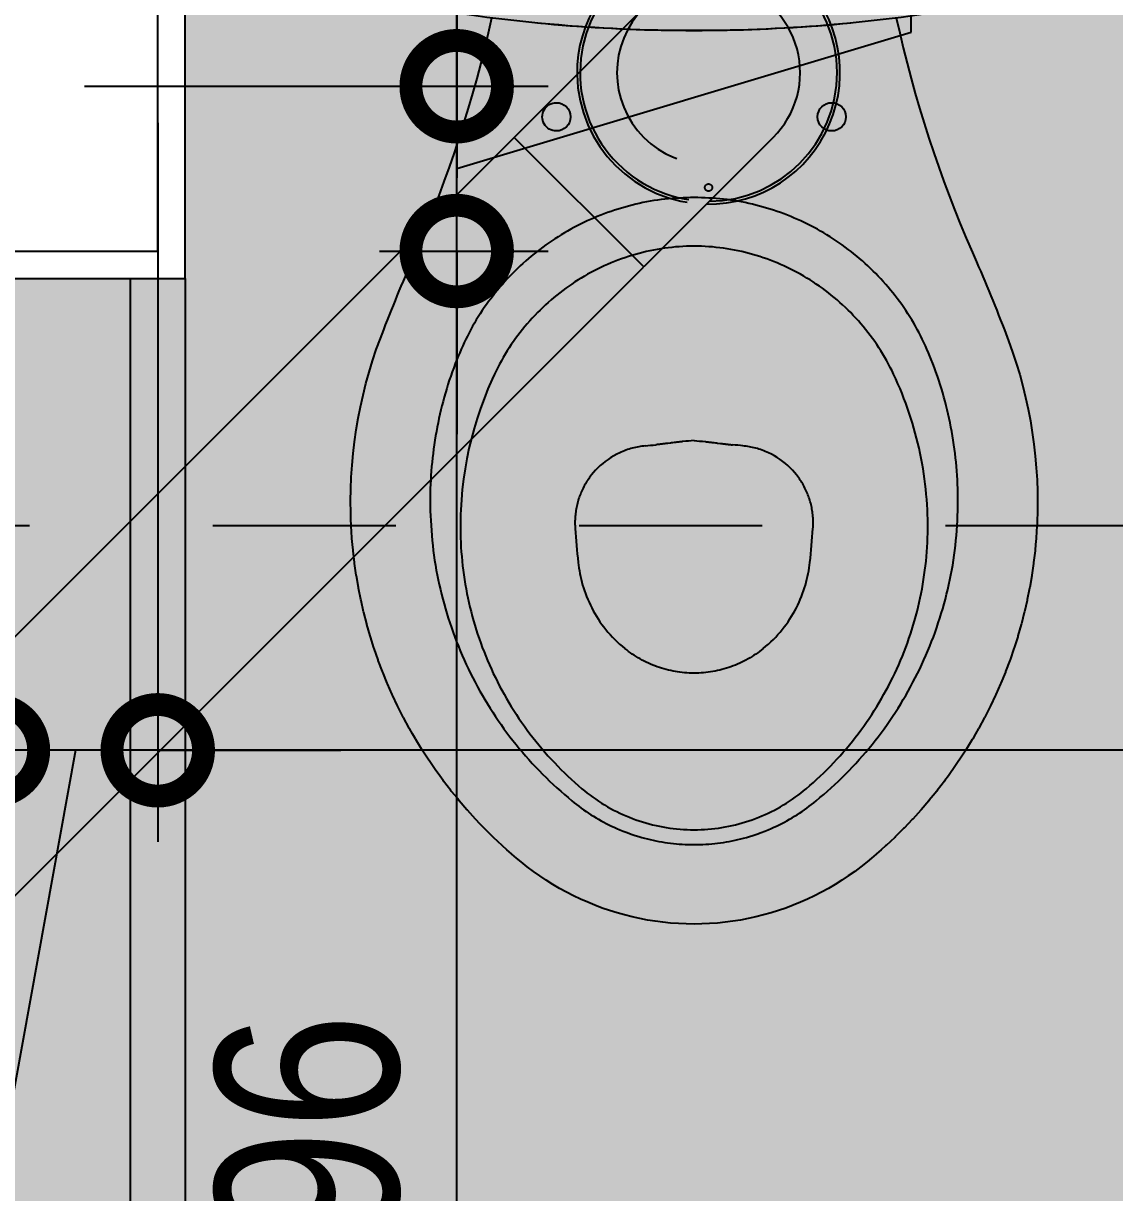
# Model space of a CAD drawing. Header units: metres. Extents: x -23 to 570, y -54 to 184.
# Drawn here: x 6.247 to 6.842, y 51.486 to 52.124 of the extents above; entities that cross this region are included whole.
import ezdxf
from ezdxf.xclip import XClip

# ---------------------------------------------------------------- set-up
doc = ezdxf.new("R2010")
doc.units = ezdxf.units.M
doc.header["$XCLIPFRAME"] = 0
doc.header["$PDMODE"] = 35
for name, pattern in [('DASHEDX2', [1.5, 1, -0.5]), ('PUC$0$DASHEDX2', [1.5, 1, -0.5]), ('PUC$0$HIDDEN2', [0.1875, 0.125, -0.0625])]:
    doc.linetypes.add(name, pattern=pattern)
for name, color, linetype in [('1', 232, 'DASHEDX2'), ('ARQ-DIM', 2, 'Continuous'), ('PUC$0$ARQ-ALV ACAB', 4, 'Continuous'), ('PUC$0$ARQ-ALV OSSO', 5, 'Continuous'), ('PUC$0$ARQ-AUX1', 1, 'Continuous'), ('PUC$0$ARQ-HID', 7, 'Continuous'), ('PUC$0$ARQ-PRJ', 7, 'PUC$0$DASHEDX2')]:
    doc.layers.add(name, color=color, linetype=linetype)
doc.layers.add('PUC$0$ARQ-FORRO', color=9, linetype='Continuous', lineweight=5)
doc.styles.add('Adesa', font='ARIALN.TTF')
doc.dimstyles.new('ADESA 1-0050', dxfattribs={"dimtxt": 0.1, "dimasz": 0.1, "dimexe": 0.05, "dimexo": 0.05, "dimgap": 0.03, "dimtad": 1, "dimdec": 1, "dimlfac": 100, "dimzin": 12, "dimtxsty": 'Adesa', "dimblk": 'DOTSMALL', "dimcen": 1, "dimdle": 0.05, "dimclrd": 1, "dimclre": 1, "dimclrt": 256, "dimazin": 3, "dimtm": 1e-09, "dimtfac": 1, "dimtdec": 1, "dimtmove": 1, "dimatfit": 0, "dimldrblk": 'DOTSMALL', "dimfxl": 0.8, "dimtvp": 2, "dimtolj": 1, "dimtzin": 0, "dimarcsym": 0})

# ---------------------------------------------------------------- blocks, each defined once
blk = doc.blocks.new('_DotSmall')
at = {"color": 0, "linetype": 'ByBlock', "const_width": 0.5}
blk.add_lwpolyline([(-0.0625, 0, 1), (0.0625, 0, 1)], format="xyb", close=True, dxfattribs=at)
blk = doc.blocks.new('*D991')
at = {"layer": 'ARQ-DIM', "color": 1, "lineweight": -2, "transparency": 16777216}
for p, q in [((6.32, 52.07), (6.32, 51.67735)), ((6.22999, 51.97995), (6.22999, 51.67735)), ((6.22999, 51.72735), (6.12999, 51.72735)), ((6.32, 51.72735), (6.22999, 51.72735)), ((6.32, 51.72735), (6.22999, 51.72735)), ((6.275, 51.72735), (6.23386, 51.50024)), ((6.32, 51.72735), (6.42, 51.72735)), ((6.23386, 51.50024), (6.11991, 51.50024))]:
    blk.add_line(p, q, dxfattribs=at)
at = {"layer": 'Defpoints', "color": 0, "transparency": 16777216}
for p in [(6.32, 52.12), (6.22999, 52.02995, 0), (6.22999, 51.72735)]:
    blk.add_point(p, dxfattribs=at)
at = {"layer": 'ARQ-DIM', "color": 1, "lineweight": -2, "transparency": 16777216, "xscale": 0.1, "yscale": 0.1, "zscale": 0.1}
blk.add_blockref('_DotSmall', (6.22999, 51.72735), dxfattribs=at)
at = {"layer": 'ARQ-DIM', "color": 1, "lineweight": -2, "transparency": 16777216, "xscale": 0.1, "yscale": 0.1, "zscale": 0.1, "rotation": 180}
blk.add_blockref('_DotSmall', (6.32, 51.72735), dxfattribs=at)
at = {"layer": 'ARQ-DIM', "transparency": 16777216, "insert": (6.17689, 51.58129), "char_height": 0.1, "attachment_point": 5, "style": 'Adesa'}
blk.add_mtext('\\A1;9', dxfattribs=at)
blk = doc.blocks.new('*D992')
at = {"layer": 'ARQ-DIM', "color": 1, "lineweight": -2, "transparency": 16777216}
for p, q in [((6.32, 51.98999), (6.32, 51.67735)), ((7.76115, 51.98004), (7.76115, 51.67735)), ((7.81115, 51.72735), (6.27, 51.72735))]:
    blk.add_line(p, q, dxfattribs=at)
at = {"layer": 'Defpoints', "color": 0, "transparency": 16777216}
for p in [(6.32, 52.03999), (7.76115, 52.03004), (6.32, 51.72735)]:
    blk.add_point(p, dxfattribs=at)
at = {"layer": 'ARQ-DIM', "color": 1, "lineweight": -2, "transparency": 16777216, "xscale": 0.1, "yscale": 0.1, "zscale": 0.1, "rotation": 180}
blk.add_blockref('_DotSmall', (6.32, 51.72735), dxfattribs=at)
at = {"layer": 'ARQ-DIM', "color": 1, "lineweight": -2, "transparency": 16777216, "xscale": 0.1, "yscale": 0.1, "zscale": 0.1}
blk.add_blockref('_DotSmall', (7.76115, 51.72735), dxfattribs=at)
at = {"layer": 'ARQ-DIM', "transparency": 16777216, "insert": (7.04057, 51.80756), "char_height": 0.1, "attachment_point": 5, "style": 'Adesa'}
blk.add_mtext('\\A1;144', dxfattribs=at)
blk = doc.blocks.new('*D998')
at = {"layer": 'ARQ-DIM', "color": 1, "lineweight": -2, "transparency": 16777216}
for p, q in [((6.4832, 52.36005), (6.4832, 52.03999)), ((6.54475, 52.31005), (6.4332, 52.31005)), ((6.28, 52.08999), (6.5332, 52.08999))]:
    blk.add_line(p, q, dxfattribs=at)
at = {"layer": 'Defpoints', "color": 0, "transparency": 16777216}
for p in [(6.59475, 52.31005, -0.00001), (6.23, 52.08999, 0), (6.4832, 52.08999)]:
    blk.add_point(p, dxfattribs=at)
at = {"layer": 'ARQ-DIM', "color": 1, "lineweight": -2, "transparency": 16777216, "xscale": 0.1, "yscale": 0.1, "zscale": 0.1}
for p, rotation in [((6.4832, 52.31005), 90), ((6.4832, 52.08999), 270)]:
    blk.add_blockref('_DotSmall', p, dxfattribs=dict(at, rotation=rotation))
at = {"layer": 'ARQ-DIM', "transparency": 16777216, "insert": (6.403, 52.20002), "char_height": 0.1, "attachment_point": 5, "rotation": 90, "style": 'Adesa'}
blk.add_mtext('\\A1;22', dxfattribs=at)
blk = doc.blocks.new('*D999')
at = {"layer": 'ARQ-DIM', "color": 1, "lineweight": -2, "transparency": 16777216}
for p, q in [((6.73137, 52.11944), (6.73137, 52.2334)), ((6.4832, 52.08999), (6.4832, 52.18999)), ((6.4832, 52.04499), (6.73137, 52.11944)), ((6.35101, 52.08999), (6.5332, 52.08999)), ((6.4832, 51.99999), (6.4832, 52.08999)), ((6.4832, 51.99999), (6.4832, 52.08999)), ((6.44101, 51.99999), (6.5332, 51.99999)), ((6.4832, 51.99999), (6.4832, 51.89999))]:
    blk.add_line(p, q, dxfattribs=at)
at = {"layer": 'Defpoints', "color": 0, "transparency": 16777216}
for p in [(6.30101, 52.08999), (6.4832, 52.08999), (6.39101, 51.99999)]:
    blk.add_point(p, dxfattribs=at)
at = {"layer": 'ARQ-DIM', "color": 1, "lineweight": -2, "transparency": 16777216, "xscale": 0.1, "yscale": 0.1, "zscale": 0.1}
for p, rotation in [((6.4832, 52.08999), 270), ((6.4832, 51.99999), 90)]:
    blk.add_blockref('_DotSmall', p, dxfattribs=dict(at, rotation=rotation))
at = {"layer": 'ARQ-DIM', "transparency": 16777216, "insert": (6.65031, 52.17642), "char_height": 0.1, "attachment_point": 5, "rotation": 90, "style": 'Adesa'}
blk.add_mtext('\\A1;9', dxfattribs=at)
blk = doc.blocks.new('*D1000')
at = {"layer": 'ARQ-DIM', "color": 1, "lineweight": -2, "transparency": 16777216}
for p, q in [((6.4832, 50.99033), (6.4832, 52.04999)), ((6.44101, 51.99999), (6.5332, 51.99999)), ((6.4848, 51.04033), (6.5332, 51.04033))]:
    blk.add_line(p, q, dxfattribs=at)
at = {"layer": 'Defpoints', "color": 0, "transparency": 16777216}
for p in [(6.39101, 51.99999), (6.4832, 51.99999), (6.4348, 51.04033, 0.00001)]:
    blk.add_point(p, dxfattribs=at)
at = {"layer": 'ARQ-DIM', "color": 1, "lineweight": -2, "transparency": 16777216, "xscale": 0.1, "yscale": 0.1, "zscale": 0.1}
for p, rotation in [((6.4832, 51.99999), 90), ((6.4832, 51.04033), 270)]:
    blk.add_blockref('_DotSmall', p, dxfattribs=dict(at, rotation=rotation))
at = {"layer": 'ARQ-DIM', "transparency": 16777216, "insert": (6.40214, 51.52016), "char_height": 0.1, "attachment_point": 5, "rotation": 90, "style": 'Adesa'}
blk.add_mtext('\\A1;96', dxfattribs=at)
blk = doc.blocks.new('*D1025')
at = {"layer": 'ARQ-DIM', "color": 1, "lineweight": -2, "transparency": 16777216}
for p, q in [((6.23, 52.07999), (6.23, 51.67735)), ((5.54999, 51.98999), (5.54999, 51.67735)), ((6.28, 51.72735), (5.49999, 51.72735))]:
    blk.add_line(p, q, dxfattribs=at)
at = {"layer": 'Defpoints', "color": 0, "transparency": 16777216}
for p in [(6.23, 52.12999), (5.54999, 52.03999, 0.00001), (5.54999, 51.72735)]:
    blk.add_point(p, dxfattribs=at)
at = {"layer": 'ARQ-DIM', "color": 1, "lineweight": -2, "transparency": 16777216, "xscale": 0.1, "yscale": 0.1, "zscale": 0.1, "rotation": 180}
blk.add_blockref('_DotSmall', (5.54999, 51.72735), dxfattribs=at)
at = {"layer": 'ARQ-DIM', "color": 1, "lineweight": -2, "transparency": 16777216, "xscale": 0.1, "yscale": 0.1, "zscale": 0.1}
blk.add_blockref('_DotSmall', (6.23, 51.72735), dxfattribs=at)
at = {"layer": 'ARQ-DIM', "transparency": 16777216, "insert": (5.88999, 51.80841), "char_height": 0.1, "attachment_point": 5, "style": 'Adesa'}
blk.add_mtext('\\A1;68', dxfattribs=at)
blk = doc.blocks.new('PUC$0$ARQ-HID-BACIA CX')
for points in [[(-0.1705, -0.08551), (-0.17092, -0.08102), (-0.17132, -0.07653), (-0.1717, -0.07204), (-0.17206, -0.06755), (-0.17239, -0.06305), (-0.1727, -0.05856), (-0.17299, -0.05406), (-0.17325, -0.04956), (-0.17349, -0.04506), (-0.17371, -0.04055), (-0.17391, -0.03605), (-0.17408, -0.03155), (-0.17423, -0.02704), (-0.17436, -0.02254), (-0.17446, -0.01803), (-0.17453, -0.01352), (-0.17458, -0.00901), (-0.17462, -0.00451), (-0.17464, 0), (-0.17462, 0.00451), (-0.17458, 0.00901), (-0.17453, 0.01352), (-0.17446, 0.01803), (-0.17436, 0.02254), (-0.17423, 0.02704), (-0.17408, 0.03155), (-0.17391, 0.03605), (-0.17371, 0.04055), (-0.17349, 0.04506), (-0.17325, 0.04956), (-0.17299, 0.05406), (-0.1727, 0.05856), (-0.17239, 0.06305), (-0.17206, 0.06755), (-0.1717, 0.07204), (-0.17132, 0.07653), (-0.17092, 0.08102), (-0.1705, 0.08551)], [(-0.5122, 0.03778), (-0.51298, 0.03678), (-0.51373, 0.03579), (-0.51446, 0.03478), (-0.51517, 0.03375), (-0.51587, 0.0327), (-0.51654, 0.03164), (-0.5172, 0.03055), (-0.51784, 0.02946), (-0.51845, 0.02834), (-0.51905, 0.02721), (-0.51962, 0.02606), (-0.52017, 0.02491), (-0.52069, 0.02373), (-0.52119, 0.02255), (-0.52167, 0.02135), (-0.52211, 0.02015), (-0.52254, 0.01893), (-0.52293, 0.01771), (-0.5233, 0.01647), (-0.52365, 0.01523), (-0.52396, 0.01399), (-0.52425, 0.01274), (-0.52452, 0.01148), (-0.52475, 0.01022), (-0.52496, 0.00895), (-0.52514, 0.00769), (-0.52529, 0.00642), (-0.52541, 0.00515), (-0.52551, 0.00387), (-0.52558, 0.0026), (-0.52562, 0.00132), (-0.52564, 0), (-0.52562, -0.00132), (-0.52558, -0.0026), (-0.52551, -0.00387), (-0.52541, -0.00515), (-0.52529, -0.00642), (-0.52514, -0.00769), (-0.52496, -0.00895), (-0.52475, -0.01022), (-0.52452, -0.01148), (-0.52425, -0.01274), (-0.52396, -0.01399), (-0.52365, -0.01523), (-0.5233, -0.01647), (-0.52293, -0.01771), (-0.52254, -0.01893), (-0.52211, -0.02015), (-0.52167, -0.02135), (-0.52119, -0.02255), (-0.52069, -0.02373), (-0.52017, -0.02491), (-0.51962, -0.02606), (-0.51905, -0.02721), (-0.51845, -0.02834), (-0.51784, -0.02946), (-0.5172, -0.03055), (-0.51654, -0.03164), (-0.51587, -0.0327), (-0.51517, -0.03375), (-0.51446, -0.03478), (-0.51373, -0.03579), (-0.51298, -0.03678), (-0.5122, -0.03778)]]:
    blk.add_lwpolyline(points)
at = {"ltscale": 0.000466036}
blk.add_lwpolyline([(-0.16053, -0.15692, -0.044623), (-0.17457, 0, -0.044623), (-0.16053, 0.15692)], format="xyb", dxfattribs=at)
for points in [[(-0.16776, 0.11042), (-0.17602, 0.11228), (-0.1842, 0.11422), (-0.19248, 0.1163), (-0.2008, 0.11849), (-0.20903, 0.12077), (-0.21715, 0.12313), (-0.22532, 0.12562), (-0.23351, 0.12822), (-0.24148, 0.13086), (-0.24931, 0.13356), (-0.25707, 0.13635), (-0.26479, 0.13922), (-0.27251, 0.14221), (-0.28026, 0.14532), (-0.28804, 0.14857), (-0.29584, 0.15194, 0.011149), (-0.33812, 0.16943), (-0.34416, 0.17175), (-0.35027, 0.17392), (-0.35642, 0.17593), (-0.36262, 0.17778), (-0.36886, 0.17948), (-0.37514, 0.18101), (-0.38146, 0.18239), (-0.38782, 0.1836), (-0.3942, 0.18465), (-0.40061, 0.18554), (-0.40704, 0.18627), (-0.4135, 0.18683), (-0.41997, 0.18723), (-0.42645, 0.18746), (-0.43294, 0.18753), (-0.43806, 0.18747), (-0.43843, 0.18746), (-0.44165, 0.18736), (-0.44488, 0.18723), (-0.44526, 0.18721), (-0.4517, 0.1868), (-0.45207, 0.18677), (-0.45528, 0.1865), (-0.4585, 0.18619), (-0.45888, 0.18615), (-0.46528, 0.1854), (-0.46566, 0.18535), (-0.47204, 0.18442), (-0.47243, 0.18436), (-0.47878, 0.18326), (-0.47915, 0.18319), (-0.48548, 0.18191), (-0.48586, 0.18183), (-0.49214, 0.18039), (-0.49251, 0.1803), (-0.49875, 0.17869), (-0.49913, 0.17858), (-0.50533, 0.1768), (-0.5057, 0.17669), (-0.51184, 0.17475), (-0.51221, 0.17462), (-0.5183, 0.17251), (-0.51866, 0.17238), (-0.5247, 0.1701), (-0.52506, 0.16996), (-0.53103, 0.16752), (-0.53138, 0.16737), (-0.5373, 0.16477), (-0.53764, 0.16461), (-0.54348, 0.16185), (-0.54381, 0.16169), (-0.54671, 0.16024), (-0.54959, 0.15876), (-0.54991, 0.15859), (-0.55561, 0.15552), (-0.55592, 0.15534), (-0.55874, 0.15374), (-0.56154, 0.15211), (-0.56185, 0.15192), (-0.56462, 0.15025), (-0.56738, 0.14854), (-0.56767, 0.14835), (-0.57041, 0.1466), (-0.57312, 0.14482), (-0.57341, 0.14462), (-0.5761, 0.1428), (-0.57876, 0.14094), (-0.57904, 0.14074), (-0.58168, 0.13884), (-0.58429, 0.13691), (-0.58457, 0.1367), (-0.58716, 0.13474), (-0.58971, 0.13274), (-0.58999, 0.13252), (-0.59252, 0.13049), (-0.59502, 0.12842), (-0.5953, 0.1282), (-0.60022, 0.12397), (-0.60048, 0.12373), (-0.60529, 0.11937), (-0.60554, 0.11913), (-0.6079, 0.1169), (-0.61024, 0.11464), (-0.61049, 0.11439), (-0.61505, 0.10978), (-0.6153, 0.10953), (-0.61974, 0.1048), (-0.61998, 0.10454), (-0.62215, 0.10213), (-0.62429, 0.09969), (-0.62452, 0.09942), (-0.62662, 0.09695), (-0.6287, 0.09446), (-0.63136, 0.09112), (-0.63393, 0.08771), (-0.63639, 0.08422), (-0.63876, 0.08067), (-0.64103, 0.07705), (-0.64319, 0.07337), (-0.64524, 0.06963), (-0.64719, 0.06583), (-0.64903, 0.06198), (-0.65076, 0.05808), (-0.65238, 0.05413), (-0.65388, 0.05014), (-0.65526, 0.04611), (-0.65653, 0.04204), (-0.65769, 0.03793), (-0.65872, 0.0338), (-0.65964, 0.02963), (-0.66043, 0.02544), (-0.66111, 0.02123), (-0.66166, 0.01701), (-0.66209, 0.01277), (-0.6624, 0.00852), (-0.66258, 0.00426), (-0.66264, 0), (-0.66258, -0.00426), (-0.6624, -0.00852), (-0.66209, -0.01277), (-0.66166, -0.01701), (-0.66111, -0.02123), (-0.66043, -0.02544), (-0.65964, -0.02963), (-0.65872, -0.0338), (-0.65769, -0.03793), (-0.65653, -0.04204), (-0.65526, -0.04611), (-0.65388, -0.05014), (-0.65238, -0.05413), (-0.65076, -0.05808), (-0.64903, -0.06198), (-0.64719, -0.06583), (-0.64524, -0.06963), (-0.64319, -0.07337), (-0.64103, -0.07705), (-0.63876, -0.08067), (-0.63639, -0.08422), (-0.63393, -0.08771), (-0.63136, -0.09112), (-0.6287, -0.09446), (-0.62662, -0.09695), (-0.62452, -0.09942), (-0.62429, -0.09969), (-0.62215, -0.10213), (-0.61998, -0.10453), (-0.61974, -0.1048), (-0.6153, -0.10953), (-0.61505, -0.10978), (-0.61049, -0.11439), (-0.61024, -0.11464), (-0.6079, -0.1169), (-0.60554, -0.11913), (-0.60529, -0.11937), (-0.60048, -0.12373), (-0.60022, -0.12397), (-0.5953, -0.1282), (-0.59502, -0.12842), (-0.59252, -0.13049), (-0.58999, -0.13252), (-0.58971, -0.13274), (-0.58716, -0.13474), (-0.58457, -0.1367), (-0.58429, -0.13691), (-0.58168, -0.13884), (-0.57904, -0.14074), (-0.57876, -0.14094), (-0.5761, -0.1428), (-0.57341, -0.14462), (-0.57312, -0.14482), (-0.57041, -0.1466), (-0.56767, -0.14835), (-0.56738, -0.14854), (-0.56462, -0.15025), (-0.56185, -0.15192), (-0.56154, -0.15211), (-0.55874, -0.15374), (-0.55592, -0.15534), (-0.55561, -0.15552), (-0.54991, -0.15859), (-0.54959, -0.15876), (-0.54671, -0.16024), (-0.54381, -0.16169), (-0.54348, -0.16185), (-0.53764, -0.16461), (-0.5373, -0.16477), (-0.53138, -0.16737), (-0.53103, -0.16752), (-0.52506, -0.16996), (-0.5247, -0.1701), (-0.51866, -0.17238), (-0.5183, -0.17251), (-0.51221, -0.17462), (-0.51184, -0.17475), (-0.5057, -0.17669), (-0.50533, -0.1768), (-0.49913, -0.17858), (-0.49875, -0.17869), (-0.49251, -0.1803), (-0.49214, -0.18039), (-0.48586, -0.18183), (-0.48548, -0.18191), (-0.47915, -0.18319), (-0.47878, -0.18326), (-0.47243, -0.18436), (-0.47204, -0.18442), (-0.46566, -0.18535), (-0.46528, -0.1854), (-0.45888, -0.18615), (-0.4585, -0.18619), (-0.45528, -0.1865), (-0.45207, -0.18677), (-0.4517, -0.1868), (-0.44526, -0.18721), (-0.44488, -0.18723), (-0.44165, -0.18736), (-0.43843, -0.18746), (-0.43806, -0.18747), (-0.43155, -0.18753), (-0.42506, -0.18742), (-0.41858, -0.18716), (-0.41211, -0.18672), (-0.40566, -0.18612), (-0.39923, -0.18536), (-0.39282, -0.18444), (-0.38645, -0.18335), (-0.3801, -0.18211), (-0.37379, -0.1807), (-0.36751, -0.17913), (-0.36128, -0.1774), (-0.35509, -0.17551), (-0.34895, -0.17347), (-0.34286, -0.17126), (-0.33812, -0.16942, 0.011149), (-0.29584, -0.15194), (-0.28804, -0.14857), (-0.28026, -0.14532), (-0.27251, -0.14221), (-0.26479, -0.13922), (-0.25707, -0.13635), (-0.24931, -0.13356), (-0.24148, -0.13086), (-0.23351, -0.12822), (-0.22532, -0.12562), (-0.21715, -0.12313), (-0.20903, -0.12077), (-0.2008, -0.11849), (-0.19248, -0.1163), (-0.1842, -0.11422), (-0.17602, -0.11228), (-0.16776, -0.11042)], [(-0.5122, 0.03777), (-0.51097, 0.03926), (-0.50976, 0.04065), (-0.50852, 0.042), (-0.50724, 0.04331), (-0.50593, 0.04458), (-0.50459, 0.04581), (-0.50323, 0.047), (-0.50184, 0.04815), (-0.50042, 0.04926), (-0.49898, 0.05033), (-0.49753, 0.05135), (-0.49605, 0.05233), (-0.49455, 0.05328), (-0.49304, 0.05417), (-0.49152, 0.05503), (-0.48999, 0.05584), (-0.48844, 0.05661), (-0.48689, 0.05734), (-0.48534, 0.05802), (-0.48377, 0.05866), (-0.48221, 0.05926), (-0.48064, 0.05982), (-0.47908, 0.06034), (-0.47751, 0.06082), (-0.47595, 0.06126), (-0.47439, 0.06166), (-0.47283, 0.06202), (-0.47128, 0.06234), (-0.46974, 0.06262), (-0.4682, 0.06287), (-0.46667, 0.06309), (-0.46513, 0.06327, -0.008966), (-0.44664, 0.06489, -0.016113), (-0.44358, 0.06501), (-0.4426, 0.065), (-0.44175, 0.06498), (-0.44091, 0.06494), (-0.44008, 0.06488), (-0.43925, 0.06481), (-0.43843, 0.06472), (-0.43762, 0.06461), (-0.43681, 0.06449), (-0.43601, 0.06436), (-0.43521, 0.06421), (-0.43441, 0.06404), (-0.43363, 0.06386), (-0.43284, 0.06367), (-0.43207, 0.06346), (-0.43129, 0.06323), (-0.43052, 0.063), (-0.42976, 0.06274), (-0.429, 0.06247), (-0.42824, 0.06219), (-0.42749, 0.06189), (-0.42674, 0.06157), (-0.426, 0.06124), (-0.42525, 0.0609), (-0.42452, 0.06054), (-0.42378, 0.06016), (-0.42305, 0.05976), (-0.42232, 0.05935), (-0.42159, 0.05892), (-0.42087, 0.05847), (-0.42015, 0.058), (-0.41943, 0.05751), (-0.4187, 0.057), (-0.41736, 0.05598), (-0.41604, 0.0549), (-0.41475, 0.05374), (-0.4135, 0.05252), (-0.41228, 0.05123), (-0.41111, 0.04987), (-0.40999, 0.04845), (-0.40892, 0.04698), (-0.40791, 0.04545), (-0.40696, 0.04387), (-0.40608, 0.04225), (-0.40527, 0.04059), (-0.40489, 0.03975), (-0.40453, 0.0389), (-0.40419, 0.03804), (-0.40387, 0.03718), (-0.40357, 0.03631), (-0.40328, 0.03544), (-0.40302, 0.03457), (-0.40277, 0.0337), (-0.40254, 0.03282), (-0.40234, 0.03195), (-0.40215, 0.03107), (-0.40198, 0.0302), (-0.40183, 0.02933), (-0.4017, 0.02846), (-0.40159, 0.0276), (-0.40149, 0.02671, -0.000598), (-0.40092, 0.02094)], [(-0.39861, 0, 0.006359), (-0.39916, 0.00607), (-0.39919, 0.00636), (-0.39922, 0.00664), (-0.39928, 0.00718), (-0.39931, 0.00746), (-0.39934, 0.00773), (-0.39941, 0.00829), (-0.39944, 0.00857), (-0.3995, 0.00912), (-0.39954, 0.0094), (-0.3996, 0.00997), (-0.39964, 0.01025), (-0.39971, 0.01083), (-0.39982, 0.01169), (-0.39989, 0.01228), (-0.39997, 0.01288), (-0.40016, 0.01436), (-0.40028, 0.01536), (-0.40035, 0.01588), (-0.40041, 0.01639), (-0.40047, 0.01691), (-0.40053, 0.0174), (-0.40059, 0.01789), (-0.40065, 0.01839), (-0.4007, 0.01889), (-0.40076, 0.01939), (-0.40081, 0.0199), (-0.40087, 0.02042), (-0.40092, 0.02094)], [(-0.39861, 0, -0.006359), (-0.39916, -0.00607), (-0.39919, -0.00636), (-0.39922, -0.00664), (-0.39928, -0.00718), (-0.39931, -0.00746), (-0.39934, -0.00773), (-0.39941, -0.00829), (-0.39944, -0.00857), (-0.3995, -0.00912), (-0.39954, -0.0094), (-0.3996, -0.00997), (-0.39964, -0.01025), (-0.39971, -0.01083), (-0.39982, -0.01169), (-0.39989, -0.01228), (-0.39997, -0.01288), (-0.40016, -0.01436), (-0.40028, -0.01536), (-0.40035, -0.01588), (-0.40041, -0.01639), (-0.40047, -0.01691), (-0.40053, -0.0174), (-0.40059, -0.01789), (-0.40065, -0.01839), (-0.4007, -0.01889), (-0.40076, -0.01939), (-0.40081, -0.0199), (-0.40087, -0.02042), (-0.40092, -0.02094)], [(-0.40149, -0.02671, 0.000598), (-0.40092, -0.02094)], [(-0.40149, -0.02671), (-0.40159, -0.0276), (-0.4017, -0.02846), (-0.40183, -0.02933), (-0.40198, -0.0302), (-0.40215, -0.03107), (-0.40234, -0.03195), (-0.40254, -0.03282), (-0.40277, -0.0337), (-0.40302, -0.03457), (-0.40328, -0.03544), (-0.40357, -0.03631), (-0.40387, -0.03718), (-0.40419, -0.03804), (-0.40453, -0.0389), (-0.40489, -0.03975), (-0.40527, -0.04059), (-0.40608, -0.04225), (-0.40696, -0.04387), (-0.40791, -0.04545), (-0.40892, -0.04698), (-0.40999, -0.04845), (-0.41111, -0.04987), (-0.41228, -0.05123), (-0.4135, -0.05252), (-0.41475, -0.05374), (-0.41604, -0.0549), (-0.41736, -0.05598), (-0.4187, -0.057), (-0.41943, -0.05751), (-0.42015, -0.058), (-0.42087, -0.05847), (-0.42159, -0.05892), (-0.42232, -0.05935), (-0.42305, -0.05976), (-0.42378, -0.06016), (-0.42452, -0.06054), (-0.42525, -0.0609), (-0.426, -0.06124), (-0.42674, -0.06157), (-0.42749, -0.06189), (-0.42824, -0.06219), (-0.429, -0.06247), (-0.42976, -0.06274), (-0.43052, -0.063), (-0.43129, -0.06323), (-0.43207, -0.06346), (-0.43284, -0.06367), (-0.43363, -0.06386), (-0.43441, -0.06404), (-0.43521, -0.06421), (-0.43601, -0.06436), (-0.43681, -0.06449), (-0.43762, -0.06461), (-0.43843, -0.06472), (-0.43925, -0.06481), (-0.44008, -0.06488), (-0.44091, -0.06494), (-0.44175, -0.06498), (-0.4426, -0.065), (-0.44358, -0.06501, -0.016113), (-0.44664, -0.06489, -0.008966), (-0.46513, -0.06327), (-0.46667, -0.06309), (-0.4682, -0.06287), (-0.46974, -0.06262), (-0.47128, -0.06234), (-0.47283, -0.06202), (-0.47439, -0.06166), (-0.47595, -0.06126), (-0.47751, -0.06082), (-0.47908, -0.06034), (-0.48064, -0.05982), (-0.48221, -0.05926), (-0.48377, -0.05866), (-0.48534, -0.05802), (-0.48689, -0.05734), (-0.48844, -0.05661), (-0.48999, -0.05584), (-0.49152, -0.05503), (-0.49304, -0.05417), (-0.49455, -0.05328), (-0.49605, -0.05233), (-0.49753, -0.05135), (-0.49898, -0.05033), (-0.50042, -0.04926), (-0.50184, -0.04815), (-0.50323, -0.047), (-0.50459, -0.04581), (-0.50593, -0.04458), (-0.50724, -0.04331), (-0.50852, -0.042), (-0.50976, -0.04065), (-0.51097, -0.03926), (-0.5122, -0.03777)]]:
    blk.add_lwpolyline(points, format="xyb")
for points in [[(-0.26586, 0), (-0.26593, -0.00201), (-0.26601, -0.00401), (-0.26609, -0.00602), (-0.26619, -0.00802), (-0.2663, -0.01003), (-0.26644, -0.01203), (-0.2666, -0.01403), (-0.2668, -0.01603), (-0.26702, -0.01802), (-0.26729, -0.02001), (-0.26759, -0.02199), (-0.26792, -0.02398), (-0.26828, -0.02595), (-0.26868, -0.02792), (-0.2691, -0.02988), (-0.26955, -0.03184), (-0.27003, -0.03379), (-0.27054, -0.03573), (-0.27107, -0.03767), (-0.27163, -0.0396), (-0.27221, -0.04152), (-0.27282, -0.04343), (-0.27346, -0.04533), (-0.27413, -0.04723), (-0.27482, -0.04911), (-0.27554, -0.05098), (-0.27629, -0.05285), (-0.27707, -0.0547), (-0.27787, -0.05654), (-0.2787, -0.05837), (-0.27956, -0.06018), (-0.28044, -0.06199), (-0.28135, -0.06378), (-0.28228, -0.06555), (-0.28324, -0.06732), (-0.28423, -0.06907), (-0.28523, -0.0708), (-0.28627, -0.07252), (-0.28733, -0.07423), (-0.28841, -0.07592), (-0.28952, -0.07759), (-0.29065, -0.07925), (-0.29181, -0.08089), (-0.29299, -0.08252), (-0.29419, -0.08413), (-0.29542, -0.08572), (-0.29667, -0.08729), (-0.29794, -0.08884), (-0.29923, -0.09038), (-0.30055, -0.09189), (-0.30188, -0.09339), (-0.30324, -0.09487), (-0.30462, -0.09633), (-0.30602, -0.09777), (-0.30744, -0.09918), (-0.30888, -0.10058), (-0.31035, -0.10196), (-0.31183, -0.10331), (-0.31333, -0.10464), (-0.31485, -0.10595), (-0.31639, -0.10724), (-0.31795, -0.10851), (-0.31952, -0.10975), (-0.32112, -0.11097), (-0.32273, -0.11217), (-0.32435, -0.11335), (-0.32599, -0.11451), (-0.32765, -0.11564), (-0.32933, -0.11675), (-0.33102, -0.11783), (-0.33272, -0.11889), (-0.33445, -0.11992), (-0.33619, -0.12092), (-0.33794, -0.12189), (-0.33972, -0.12283), (-0.34151, -0.12374), (-0.34331, -0.12462), (-0.34512, -0.12547), (-0.34695, -0.12631), (-0.34878, -0.12713), (-0.35062, -0.12794), (-0.35246, -0.12874), (-0.3543, -0.12953), (-0.35656, -0.13038), (-0.35882, -0.13123), (-0.36109, -0.13205), (-0.36336, -0.13284), (-0.36565, -0.13361), (-0.36795, -0.13434), (-0.37026, -0.13505), (-0.37257, -0.13573), (-0.37489, -0.13639), (-0.37722, -0.13702), (-0.37956, -0.13763), (-0.3819, -0.13821), (-0.38425, -0.13876), (-0.38661, -0.13928), (-0.38897, -0.13978), (-0.39133, -0.14025), (-0.3937, -0.14069), (-0.39608, -0.14111), (-0.39846, -0.1415), (-0.40085, -0.14186), (-0.40324, -0.1422), (-0.40563, -0.14251), (-0.40803, -0.14279), (-0.41042, -0.14304), (-0.41283, -0.14327), (-0.41523, -0.14347), (-0.41764, -0.14364), (-0.42005, -0.14378), (-0.42246, -0.1439), (-0.42487, -0.14399), (-0.42728, -0.14405), (-0.42969, -0.14408), (-0.4321, -0.14408), (-0.43451, -0.14406), (-0.43693, -0.14403), (-0.43964, -0.14389), (-0.44235, -0.14375), (-0.44506, -0.14359), (-0.44777, -0.14341), (-0.45047, -0.14321), (-0.45318, -0.14297), (-0.45588, -0.1427), (-0.45857, -0.14238), (-0.46126, -0.14202), (-0.46395, -0.14162), (-0.46663, -0.14119), (-0.4693, -0.14071), (-0.47197, -0.14021), (-0.47463, -0.13967), (-0.47728, -0.1391), (-0.47993, -0.13849), (-0.48257, -0.13786), (-0.4852, -0.13719), (-0.48782, -0.13649), (-0.49043, -0.13575), (-0.49304, -0.13498), (-0.49563, -0.13418), (-0.49821, -0.13334), (-0.50078, -0.13247), (-0.50334, -0.13157), (-0.50589, -0.13064), (-0.50843, -0.12967), (-0.51095, -0.12867), (-0.51346, -0.12763), (-0.51596, -0.12657), (-0.51844, -0.12547), (-0.52091, -0.12435), (-0.52336, -0.12319), (-0.5258, -0.122), (-0.52822, -0.12077), (-0.53063, -0.11952), (-0.53302, -0.11824), (-0.5354, -0.11692), (-0.53775, -0.11558), (-0.5401, -0.11421), (-0.54242, -0.1128), (-0.54472, -0.11137), (-0.54701, -0.10991), (-0.54928, -0.10842), (-0.55152, -0.10689), (-0.55375, -0.10534), (-0.55596, -0.10377), (-0.55814, -0.10216), (-0.56031, -0.10052), (-0.56246, -0.09886), (-0.56458, -0.09717), (-0.56668, -0.09546), (-0.56876, -0.09372), (-0.57083, -0.09195), (-0.57286, -0.09016), (-0.57488, -0.08834), (-0.57687, -0.0865), (-0.57884, -0.08463), (-0.58078, -0.08273), (-0.58268, -0.0808), (-0.58456, -0.07884), (-0.58641, -0.07685), (-0.58823, -0.07485), (-0.59003, -0.07282), (-0.59182, -0.07079), (-0.59359, -0.06875), (-0.59537, -0.0667), (-0.59636, -0.06544), (-0.59736, -0.06416), (-0.59835, -0.06288), (-0.59931, -0.06159), (-0.60025, -0.06028), (-0.60116, -0.05896), (-0.60206, -0.05762), (-0.60292, -0.05627), (-0.60377, -0.05491), (-0.6046, -0.05353), (-0.60541, -0.05214), (-0.6062, -0.05074), (-0.60696, -0.04933), (-0.60771, -0.04791), (-0.60843, -0.04647), (-0.60913, -0.04502), (-0.60981, -0.04357), (-0.61046, -0.0421), (-0.61112, -0.04055), (-0.61187, -0.03871), (-0.6127, -0.03657), (-0.61351, -0.03429), (-0.61424, -0.0321), (-0.61483, -0.03021), (-0.6153, -0.02859), (-0.61573, -0.02704), (-0.61613, -0.02548), (-0.61651, -0.02392), (-0.61686, -0.02236), (-0.61719, -0.02078), (-0.6175, -0.01921), (-0.61778, -0.01763), (-0.61804, -0.01604), (-0.61827, -0.01445), (-0.61848, -0.01286), (-0.61867, -0.01126), (-0.61883, -0.00966), (-0.61896, -0.00806), (-0.61907, -0.00646), (-0.61914, -0.00485), (-0.6192, -0.00323), (-0.61924, -0.00161), (-0.61927, 0), (-0.61924, 0.00161), (-0.6192, 0.00323), (-0.61914, 0.00485), (-0.61907, 0.00646), (-0.61896, 0.00806), (-0.61883, 0.00966), (-0.61867, 0.01126), (-0.61848, 0.01286), (-0.61827, 0.01445), (-0.61804, 0.01604), (-0.61778, 0.01763), (-0.6175, 0.01921), (-0.61719, 0.02078), (-0.61686, 0.02236), (-0.61651, 0.02392), (-0.61613, 0.02548), (-0.61573, 0.02704), (-0.6153, 0.02859), (-0.61483, 0.03021), (-0.61424, 0.0321), (-0.61351, 0.03429), (-0.6127, 0.03657), (-0.61187, 0.03871), (-0.61112, 0.04055), (-0.61046, 0.0421), (-0.60981, 0.04357), (-0.60913, 0.04502), (-0.60843, 0.04647), (-0.60771, 0.04791), (-0.60696, 0.04933), (-0.6062, 0.05074), (-0.60541, 0.05214), (-0.6046, 0.05353), (-0.60377, 0.05491), (-0.60292, 0.05627), (-0.60206, 0.05762), (-0.60116, 0.05896), (-0.60025, 0.06028), (-0.59931, 0.06159), (-0.59835, 0.06288), (-0.59736, 0.06416), (-0.59636, 0.06544), (-0.59537, 0.0667), (-0.59359, 0.06875), (-0.59182, 0.07079), (-0.59003, 0.07282), (-0.58823, 0.07485), (-0.58641, 0.07685), (-0.58456, 0.07884), (-0.58268, 0.0808), (-0.58078, 0.08273), (-0.57884, 0.08463), (-0.57687, 0.0865), (-0.57488, 0.08834), (-0.57286, 0.09016), (-0.57083, 0.09195), (-0.56876, 0.09372), (-0.56668, 0.09546), (-0.56458, 0.09717), (-0.56246, 0.09886), (-0.56031, 0.10052), (-0.55814, 0.10216), (-0.55596, 0.10377), (-0.55375, 0.10534), (-0.55152, 0.10689), (-0.54928, 0.10842), (-0.54701, 0.10991), (-0.54472, 0.11137), (-0.54242, 0.1128), (-0.5401, 0.11421), (-0.53775, 0.11558), (-0.5354, 0.11692), (-0.53302, 0.11824), (-0.53063, 0.11952), (-0.52822, 0.12077), (-0.5258, 0.122), (-0.52336, 0.12319), (-0.52091, 0.12435), (-0.51844, 0.12547), (-0.51596, 0.12657), (-0.51346, 0.12763), (-0.51095, 0.12867), (-0.50843, 0.12967), (-0.50589, 0.13064), (-0.50334, 0.13157), (-0.50078, 0.13247), (-0.49821, 0.13334), (-0.49563, 0.13418), (-0.49304, 0.13498), (-0.49043, 0.13575), (-0.48782, 0.13649), (-0.4852, 0.13719), (-0.48257, 0.13786), (-0.47993, 0.13849), (-0.47728, 0.1391), (-0.47463, 0.13967), (-0.47197, 0.14021), (-0.4693, 0.14071), (-0.46663, 0.14119), (-0.46395, 0.14162), (-0.46126, 0.14202), (-0.45857, 0.14238), (-0.45588, 0.1427), (-0.45318, 0.14297), (-0.45047, 0.14321), (-0.44777, 0.14341), (-0.44506, 0.14359), (-0.44235, 0.14375), (-0.43964, 0.14389), (-0.43693, 0.14403), (-0.43451, 0.14406), (-0.4321, 0.14408), (-0.42969, 0.14408), (-0.42728, 0.14405), (-0.42487, 0.14399), (-0.42246, 0.1439), (-0.42005, 0.14378), (-0.41764, 0.14364), (-0.41523, 0.14347), (-0.41283, 0.14327), (-0.41042, 0.14304), (-0.40803, 0.14279), (-0.40563, 0.14251), (-0.40324, 0.1422), (-0.40085, 0.14186), (-0.39846, 0.1415), (-0.39608, 0.14111), (-0.3937, 0.14069), (-0.39133, 0.14025), (-0.38897, 0.13978), (-0.38661, 0.13928), (-0.38425, 0.13876), (-0.3819, 0.13821), (-0.37956, 0.13763), (-0.37722, 0.13702), (-0.37489, 0.13639), (-0.37257, 0.13573), (-0.37026, 0.13505), (-0.36795, 0.13434), (-0.36565, 0.13361), (-0.36336, 0.13284), (-0.36109, 0.13205), (-0.35882, 0.13123), (-0.35656, 0.13038), (-0.3543, 0.12953), (-0.35246, 0.12874), (-0.35062, 0.12794), (-0.34878, 0.12713), (-0.34695, 0.12631), (-0.34512, 0.12547), (-0.34331, 0.12462), (-0.34151, 0.12374), (-0.33972, 0.12283), (-0.33794, 0.12189), (-0.33619, 0.12092), (-0.33445, 0.11992), (-0.33272, 0.11889), (-0.33102, 0.11783), (-0.32933, 0.11675), (-0.32765, 0.11564), (-0.32599, 0.11451), (-0.32435, 0.11335), (-0.32273, 0.11217), (-0.32112, 0.11097), (-0.31952, 0.10975), (-0.31795, 0.10851), (-0.31639, 0.10724), (-0.31485, 0.10595), (-0.31333, 0.10464), (-0.31183, 0.10331), (-0.31035, 0.10196), (-0.30888, 0.10058), (-0.30744, 0.09918), (-0.30602, 0.09777), (-0.30462, 0.09633), (-0.30324, 0.09487), (-0.30188, 0.09339), (-0.30055, 0.09189), (-0.29923, 0.09038), (-0.29794, 0.08884), (-0.29667, 0.08729), (-0.29542, 0.08572), (-0.29419, 0.08413), (-0.29299, 0.08252), (-0.29181, 0.08089), (-0.29065, 0.07925), (-0.28952, 0.07759), (-0.28841, 0.07592), (-0.28733, 0.07423), (-0.28627, 0.07252), (-0.28523, 0.0708), (-0.28423, 0.06907), (-0.28324, 0.06732), (-0.28228, 0.06555), (-0.28135, 0.06378), (-0.28044, 0.06199), (-0.27956, 0.06018), (-0.2787, 0.05837), (-0.27787, 0.05654), (-0.27707, 0.0547), (-0.27629, 0.05285), (-0.27554, 0.05098), (-0.27482, 0.04911), (-0.27413, 0.04723), (-0.27346, 0.04533), (-0.27282, 0.04343), (-0.27221, 0.04152), (-0.27163, 0.0396), (-0.27107, 0.03767), (-0.27054, 0.03573), (-0.27003, 0.03379), (-0.26955, 0.03184), (-0.2691, 0.02988), (-0.26868, 0.02792), (-0.26828, 0.02595), (-0.26792, 0.02398), (-0.26759, 0.02199), (-0.26729, 0.02001), (-0.26702, 0.01802), (-0.2668, 0.01603), (-0.2666, 0.01403), (-0.26644, 0.01203), (-0.2663, 0.01003), (-0.26619, 0.00802), (-0.26609, 0.00602), (-0.26601, 0.00401), (-0.26593, 0.00201)], [(-0.58873, 0.06124), (-0.58704, 0.0632), (-0.58533, 0.06514), (-0.58359, 0.06705), (-0.58182, 0.06894), (-0.58003, 0.07081), (-0.57821, 0.07265), (-0.57637, 0.07446), (-0.5745, 0.07625), (-0.57261, 0.07801), (-0.5707, 0.07975), (-0.56876, 0.08146), (-0.5668, 0.08314), (-0.56482, 0.0848), (-0.56282, 0.08642), (-0.56079, 0.08802), (-0.55875, 0.0896), (-0.55668, 0.09114), (-0.55459, 0.09265), (-0.55248, 0.09414), (-0.55035, 0.09559), (-0.5482, 0.09702), (-0.54604, 0.09841), (-0.54385, 0.09978), (-0.54165, 0.10112), (-0.53943, 0.10242), (-0.53719, 0.10369), (-0.53493, 0.10493), (-0.53266, 0.10615), (-0.53038, 0.10732), (-0.52808, 0.10847), (-0.52576, 0.10959), (-0.52343, 0.11067), (-0.52108, 0.11172), (-0.51872, 0.11274), (-0.51635, 0.11372), (-0.51397, 0.11467), (-0.51157, 0.11559), (-0.50917, 0.11648), (-0.50675, 0.11733), (-0.50432, 0.11815), (-0.50188, 0.11893), (-0.49943, 0.11968), (-0.49697, 0.1204), (-0.49451, 0.12109), (-0.49203, 0.12174), (-0.48955, 0.12235), (-0.48706, 0.12293), (-0.48456, 0.12348), (-0.48206, 0.12399), (-0.47955, 0.12447), (-0.47704, 0.12492), (-0.47452, 0.12533), (-0.472, 0.12571), (-0.46947, 0.12605), (-0.46694, 0.12636), (-0.46441, 0.12663), (-0.46187, 0.12687), (-0.45934, 0.12707), (-0.4568, 0.12725), (-0.45426, 0.12738), (-0.45172, 0.12749), (-0.44918, 0.12756), (-0.44664, 0.12759), (-0.44411, 0.12759), (-0.44157, 0.12756), (-0.43904, 0.12749), (-0.4365, 0.12739), (-0.43356, 0.12724), (-0.43075, 0.12704), (-0.42795, 0.12681), (-0.42515, 0.12654), (-0.42234, 0.12622), (-0.41954, 0.12586), (-0.41675, 0.12546), (-0.41396, 0.12502), (-0.41117, 0.12454), (-0.40838, 0.12402), (-0.40561, 0.12346), (-0.40283, 0.12285), (-0.40007, 0.12221), (-0.39731, 0.12152), (-0.39456, 0.1208), (-0.39182, 0.12003), (-0.38908, 0.11922), (-0.38636, 0.11838), (-0.38364, 0.11749), (-0.38094, 0.11656), (-0.37824, 0.1156), (-0.37556, 0.11459), (-0.37289, 0.11354), (-0.37023, 0.11246), (-0.36759, 0.11133), (-0.36496, 0.11017), (-0.36234, 0.10897), (-0.36048, 0.10807), (-0.35863, 0.10713), (-0.3568, 0.10617), (-0.35499, 0.10518), (-0.35319, 0.10416), (-0.35142, 0.10311), (-0.34966, 0.10203), (-0.34792, 0.10092), (-0.34621, 0.09978), (-0.34451, 0.09862), (-0.34284, 0.09743), (-0.34118, 0.09621), (-0.33955, 0.09496), (-0.33794, 0.09369), (-0.33635, 0.09239), (-0.33479, 0.09107), (-0.33324, 0.08972), (-0.33173, 0.08834), (-0.33023, 0.08694), (-0.32876, 0.08552), (-0.32732, 0.08408), (-0.32589, 0.08261), (-0.3245, 0.08112), (-0.32313, 0.0796), (-0.32179, 0.07807), (-0.32047, 0.07651), (-0.31918, 0.07493), (-0.31792, 0.07333), (-0.31668, 0.07172), (-0.31547, 0.07008), (-0.31429, 0.06842), (-0.31314, 0.06674), (-0.31201, 0.06505), (-0.31092, 0.06334), (-0.30985, 0.06161), (-0.30881, 0.05986), (-0.3078, 0.0581), (-0.30683, 0.05632), (-0.30588, 0.05453), (-0.30496, 0.05272), (-0.30407, 0.05089), (-0.30322, 0.04906), (-0.30239, 0.0472), (-0.3016, 0.04534), (-0.30083, 0.04346), (-0.3001, 0.04157), (-0.2994, 0.03967), (-0.29874, 0.03776), (-0.2981, 0.03583), (-0.2975, 0.0339), (-0.29693, 0.03196), (-0.2964, 0.03001), (-0.29589, 0.02805), (-0.29542, 0.02608), (-0.29499, 0.0241), (-0.29459, 0.02212), (-0.29422, 0.02013), (-0.29389, 0.01813), (-0.29359, 0.01613), (-0.29332, 0.01413), (-0.29309, 0.01212), (-0.2929, 0.0101), (-0.29274, 0.00808), (-0.29261, 0.00607), (-0.29252, 0.00404), (-0.29247, 0.00202), (-0.29245, 0), (-0.29247, -0.00202), (-0.29252, -0.00404), (-0.29261, -0.00607), (-0.29274, -0.00808), (-0.2929, -0.0101), (-0.29309, -0.01212), (-0.29332, -0.01413), (-0.29359, -0.01613), (-0.29389, -0.01813), (-0.29422, -0.02013), (-0.29459, -0.02212), (-0.29499, -0.0241), (-0.29542, -0.02608), (-0.29589, -0.02805), (-0.2964, -0.03001), (-0.29693, -0.03196), (-0.2975, -0.0339), (-0.2981, -0.03583), (-0.29874, -0.03776), (-0.2994, -0.03967), (-0.3001, -0.04157), (-0.30083, -0.04346), (-0.3016, -0.04534), (-0.30239, -0.0472), (-0.30322, -0.04906), (-0.30407, -0.05089), (-0.30496, -0.05272), (-0.30588, -0.05453), (-0.30683, -0.05632), (-0.3078, -0.0581), (-0.30881, -0.05986), (-0.30985, -0.06161), (-0.31092, -0.06334), (-0.31201, -0.06505), (-0.31314, -0.06674), (-0.31429, -0.06842), (-0.31547, -0.07008), (-0.31668, -0.07172), (-0.31792, -0.07333), (-0.31918, -0.07493), (-0.32047, -0.07651), (-0.32179, -0.07807), (-0.32313, -0.0796), (-0.3245, -0.08112), (-0.32589, -0.08261), (-0.32732, -0.08408), (-0.32876, -0.08552), (-0.33023, -0.08694), (-0.33173, -0.08834), (-0.33324, -0.08972), (-0.33479, -0.09107), (-0.33635, -0.09239), (-0.33794, -0.09369), (-0.33955, -0.09496), (-0.34118, -0.09621), (-0.34284, -0.09743), (-0.34451, -0.09862), (-0.34621, -0.09978), (-0.34792, -0.10092), (-0.34966, -0.10203), (-0.35142, -0.10311), (-0.35319, -0.10416), (-0.35499, -0.10518), (-0.3568, -0.10617), (-0.35863, -0.10713), (-0.36048, -0.10807), (-0.36234, -0.10897), (-0.36513, -0.11024), (-0.3704, -0.11253), (-0.37573, -0.11465), (-0.3811, -0.11662), (-0.38652, -0.11843), (-0.39198, -0.12008), (-0.39747, -0.12156), (-0.40299, -0.12289), (-0.40854, -0.12405), (-0.4141, -0.12505), (-0.41969, -0.12588), (-0.42529, -0.12655), (-0.43089, -0.12705), (-0.4365, -0.12739), (-0.43904, -0.12749), (-0.44157, -0.12756), (-0.44411, -0.12759), (-0.44664, -0.12759), (-0.44918, -0.12756), (-0.45172, -0.12749), (-0.45426, -0.12738), (-0.4568, -0.12725), (-0.45934, -0.12707), (-0.46187, -0.12687), (-0.46441, -0.12663), (-0.46694, -0.12636), (-0.46947, -0.12605), (-0.472, -0.12571), (-0.47452, -0.12533), (-0.47704, -0.12492), (-0.47955, -0.12447), (-0.48206, -0.12399), (-0.48456, -0.12348), (-0.48706, -0.12293), (-0.48955, -0.12235), (-0.49203, -0.12174), (-0.49451, -0.12109), (-0.49697, -0.1204), (-0.49943, -0.11968), (-0.50188, -0.11893), (-0.50432, -0.11815), (-0.50675, -0.11733), (-0.50917, -0.11648), (-0.51157, -0.11559), (-0.51397, -0.11467), (-0.51635, -0.11372), (-0.51872, -0.11274), (-0.52108, -0.11172), (-0.52343, -0.11067), (-0.52576, -0.10959), (-0.52808, -0.10847), (-0.53038, -0.10732), (-0.53266, -0.10615), (-0.53493, -0.10493), (-0.53719, -0.10369), (-0.53943, -0.10242), (-0.54165, -0.10112), (-0.54385, -0.09978), (-0.54604, -0.09841), (-0.5482, -0.09702), (-0.55035, -0.09559), (-0.55248, -0.09414), (-0.55459, -0.09265), (-0.55668, -0.09114), (-0.55875, -0.0896), (-0.56079, -0.08802), (-0.56282, -0.08642), (-0.56482, -0.0848), (-0.5668, -0.08314), (-0.56876, -0.08146), (-0.5707, -0.07975), (-0.57261, -0.07801), (-0.5745, -0.07625), (-0.57637, -0.07446), (-0.57821, -0.07265), (-0.58003, -0.07081), (-0.58182, -0.06894), (-0.58359, -0.06705), (-0.58533, -0.06514), (-0.58704, -0.0632), (-0.58873, -0.06124), (-0.58995, -0.05979), (-0.59113, -0.0583), (-0.59229, -0.0568), (-0.59341, -0.05526), (-0.5945, -0.05371), (-0.59557, -0.05213), (-0.5966, -0.05054), (-0.59759, -0.04892), (-0.59856, -0.04728), (-0.59949, -0.04562), (-0.60038, -0.04395), (-0.60125, -0.04225), (-0.60208, -0.04054), (-0.60287, -0.03881), (-0.60363, -0.03707), (-0.60435, -0.03531), (-0.60504, -0.03353), (-0.60569, -0.03175), (-0.60631, -0.02994), (-0.60689, -0.02813), (-0.60743, -0.02631), (-0.60794, -0.02447), (-0.60841, -0.02263), (-0.60884, -0.02077), (-0.60923, -0.01891), (-0.60959, -0.01704), (-0.60991, -0.01517), (-0.61019, -0.01328), (-0.61044, -0.0114), (-0.61065, -0.0095), (-0.61082, -0.00761), (-0.61095, -0.00571), (-0.61104, -0.00381), (-0.6111, -0.0019), (-0.61112, 0), (-0.6111, 0.0019), (-0.61104, 0.00381), (-0.61095, 0.00571), (-0.61082, 0.00761), (-0.61065, 0.0095), (-0.61044, 0.0114), (-0.61019, 0.01328), (-0.60991, 0.01517), (-0.60959, 0.01704), (-0.60923, 0.01891), (-0.60884, 0.02078), (-0.60841, 0.02263), (-0.60794, 0.02447), (-0.60743, 0.02631), (-0.60689, 0.02813), (-0.60631, 0.02994), (-0.60569, 0.03175), (-0.60504, 0.03353), (-0.60435, 0.03531), (-0.60363, 0.03707), (-0.60287, 0.03881), (-0.60208, 0.04054), (-0.60125, 0.04225), (-0.60038, 0.04395), (-0.59949, 0.04562), (-0.59856, 0.04728), (-0.59759, 0.04892), (-0.5966, 0.05054), (-0.59557, 0.05213), (-0.5945, 0.05371), (-0.59341, 0.05526), (-0.59229, 0.0568), (-0.59113, 0.0583), (-0.58995, 0.05979)]]:
    blk.add_lwpolyline(points, close=True)
for points in [[(-0.21411, 0.07516, 1), (-0.22955, 0.07516, 1)], [(-0.21411, -0.07516, 1), (-0.22955, -0.07516, 1)]]:
    blk.add_lwpolyline(points, format="xyb", close=True)
at = {"ltscale": 0.0005513}
blk.add_lwpolyline([(-0.39861, 0), (-0.3985, 0)], dxfattribs=at)
blk = doc.blocks.new('PUC$0$pl apto tipo 3 puc')
at = {"layer": 'PUC$0$ARQ-ALV ACAB', "elevation": 0.00001}
blk.add_lwpolyline([(-5.57403, -1.9838), (-6.34404, -1.9838), (-6.34404, -2.29384)], dxfattribs=at)
at = {"layer": 'PUC$0$ARQ-ALV OSSO', "elevation": 0.00001}
blk.add_lwpolyline([(-5.55903, -1.9988), (-6.32904, -1.9988), (-6.32904, -2.30884)], dxfattribs=at)
at = {"layer": 'PUC$0$ARQ-AUX1', "elevation": 0.00001}
for points in [[(-6.34404, -1.9838), (-6.34404, -1.0538)], [(-6.31404, -1.9838), (-6.31404, -1.0538)]]:
    blk.add_lwpolyline(points, dxfattribs=at)
at = {"layer": 'PUC$0$ARQ-HID', "lineweight": -2, "extrusion": (0, 0, -1), "zscale": -1, "rotation": 269.9999377319893}
blk.add_blockref('PUC$0$ARQ-HID-BACIA CX', (6.62183, -2.29391, -0.00001), dxfattribs=at)
blk = doc.blocks.new('PUC$0$pl forro opção 3')
at = {"layer": 'PUC$0$ARQ-FORRO'}
h = blk.add_hatch(color=256, dxfattribs=at)
h.dxf.hatch_style = 1
h.paths.add_polyline_path([(-6.82887, 3.88922), (-6.82887, 5.12927), (-8.24001, 5.12927), (-8.24001, 4.81922), (-9.01002, 4.81922), (-9.01002, 3.88922)])
blk.add_lwpolyline([(-6.82887, 3.88922), (-6.82887, 5.12927), (-8.24001, 5.12927), (-8.24001, 4.81922), (-9.01002, 4.81922), (-9.01002, 3.88922)], close=True, dxfattribs=at)
blk = doc.blocks.new('PUC$0$E3')
for p, q in [((302.21545, -376.06931), (302.31545, -376.06931)), ((302.31545, -376.16931), (302.31545, -376.06931)), ((302.21545, -376.16931), (302.31545, -376.16931))]:
    blk.add_line(p, q)
at = {"linetype": 'PUC$0$HIDDEN2', "ltscale": 0.1}
blk.add_circle((302.25981, -376.07496), 0.00202, dxfattribs=at)
for radius, start, end in [(0.07178, 44.15719, 315.84978), (0.07017, 45.45042, 314.55686), (0.05, 90, 270)]:
    blk.add_arc((302.21545, -376.11931), radius, start, end)
blk.add_arc((302.21545, -376.11931), 0.05, 270, 90, dxfattribs=at)
at = {"linetype": 'PUC$0$HIDDEN2', "ltscale": 0.2}
for radius, start, end in [(0.07017, 314.55686, 45.45042), (0.07178, 315.84978, 44.15719)]:
    blk.add_arc((302.21545, -376.11931), radius, start, end, dxfattribs=at)
blk = doc.blocks.new('PUC$0$A$Cbb146ebc')
at = {"layer": 'PUC$0$ARQ-PRJ', "ltscale": 50}
for p, q in [((1.12461, 0.21199, 0), (0.23432, -0.67831)), ((1.19501, 0.14097), (0.30503, -0.74902))]:
    blk.add_line(p, q, dxfattribs=at)
at = {"layer": 'PUC$0$ARQ-PRJ', "ltscale": 0.5, "rotation": 224.9999999999999}
blk.add_blockref('PUC$0$E3', (480.88579, -52.01057, 0), dxfattribs=at)
blk = doc.blocks.new('PUC')
at = {"rotation": 180}
blk.add_blockref('PUC$0$pl apto tipo 3 puc', (-0.00904, 50.00119, -0.00001), dxfattribs=at)
blk.add_blockref('PUC$0$A$Cbb146ebc', (5.39003, 51.85004))
at = {"layer": 'PUC$0$ARQ-FORRO'}
blk.add_blockref('PUC$0$pl forro opção 3', (14.57501, 47.16577, 0), dxfattribs=at)
blk = doc.blocks.new('est-lo-07-6sb-r00')
at = {"layer": '1'}
blk.add_lwpolyline([(555.003309, 185.003526), (775.01087, 185.003526)], dxfattribs=at)

msp = doc.modelspace()

# ---------------------------------------------------------------- block references
at = {"linetype": 'Continuous'}
ref = msp.add_blockref('est-lo-07-6sb-r00', (0, 50), dxfattribs=dict(at, xscale=0.01, yscale=0.01, zscale=0.01))
XClip(ref).set_block_clipping_path([(-2382.224773505, -448.6564912002), (3871.2509198365, 448.1901377692)])
msp.add_blockref('PUC', (0, 0))

# ---------------------------------------------------------------- dimensions: what is measured, and where the dimension line sits
at = {"layer": 'ARQ-DIM'}
for base, p1, p2, angle, picture, middle in [((6.4832, 52.08999, 0), (6.59475, 52.31005, 0), (6.23, 52.08999), 270, '*D998', (6.403, 52.20002, 0)), ((6.4832, 52.08999, 0), (6.39101, 51.99999, 0), (6.30101, 52.08999, 0), 270, '*D999', (6.65031, 52.14944, 0)), ((5.54999, 51.72735, -0.00001), (6.23, 52.12999, -0.00001), (5.54999, 52.03999), 180, '*D1025', (5.88999, 51.80841, -0.00001)), ((6.4832, 51.99999, 0), (6.4348, 51.04033, 0.00001), (6.39101, 51.99999, 0), 270, '*D1000', (6.40214, 51.52016, 0))]:
    dim = msp.add_linear_dim(base=base, p1=p1, p2=p2, angle=angle, dimstyle='ADESA 1-0050', dxfattribs=at)
    dim.commit()
    dim.dimension.update_dxf_attribs({"geometry": picture, "text_midpoint": middle})
dim = msp.add_linear_dim(base=(6.22999, 51.72735), p1=(6.32, 52.12), p2=(6.22999, 52.02995, 0), angle=180, dimstyle='ADESA 1-0050', dxfattribs=at)
dim.commit()
dim.dimension.update_dxf_attribs({"geometry": '*D991', "text_midpoint": (6.20386, 51.50024), "dimtype": 160})
dim = msp.add_linear_dim(base=(6.32, 51.72735, 0), p1=(7.76115, 52.03004, 0), p2=(6.32, 52.03999, 0), angle=180, dimstyle='ADESA 1-0050', override={"dimdec": 0}, dxfattribs=at)
dim.commit()
dim.dimension.update_dxf_attribs({"geometry": '*D992', "text_midpoint": (7.04057, 51.80756, 0)})

doc.saveas('drawing.dxf')
